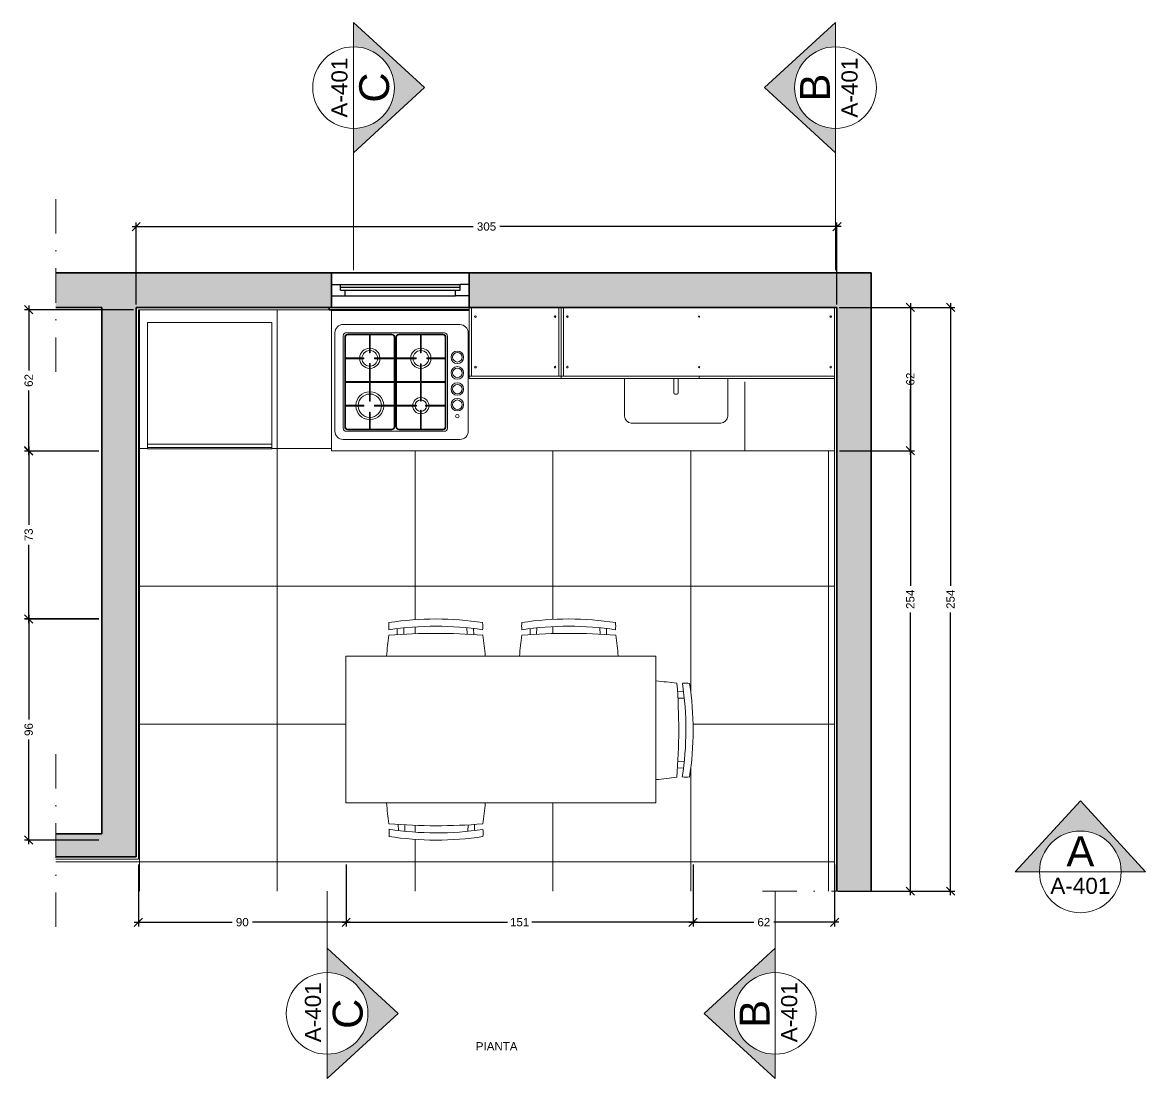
# Model space of a CAD drawing. Header units: inches. Extents: x -326 to 7826, y -681 to 1655.
# Drawn here: x 173 to 661.8, y -220.1 to 239.6 of the extents above; entities that cross this region are included whole.
import ezdxf
from ezdxf.enums import TextEntityAlignment as Align

# ---------------------------------------------------------------- set-up
doc = ezdxf.new("R2010")
doc.units = ezdxf.units.IN
doc.header["$MEASUREMENT"] = 0
doc.linetypes.add('CENTERX2', pattern=[4, 2.5, -0.5, 0.5, -0.5])
doc.linetypes.add('DASHDOT', pattern=[1, 0.5, -0.25, 0, -0.25])
for name, color, linetype, lineweight in [('A-ANNO-DIMS', 3, 'Continuous', 9), ('A-ANNO-SYMB', 3, 'Continuous', 18), ('A-ELEV-MBE2', 4, 'Continuous', 25), ('A-FURN', 8, 'Continuous', 18), ('A-SECT C-MCUT', 9, 'Continuous', 20), ('A-SECT-MCUT', 2, 'Continuous', 35), ('A-WALL-STUD', 4, 'Continuous', 18)]:
    doc.layers.add(name, color=color, linetype=linetype, lineweight=lineweight)
doc.styles.add('ARIAL', font='arial.ttf')
doc.dimstyles.new('TICK_36', dxfattribs={"dimtxt": 3.6, "dimasz": 3.6, "dimexe": 1.8, "dimexo": 1.2, "dimgap": 1.8, "dimtad": 0, "dimdec": 1, "dimzin": 0, "dimdsep": 46, "dimtxsty": 'ARIAL', "dimblk": 'OBLIQUE', "dimcen": 1.8, "dimdle": 1.8, "dimclrd": 3, "dimclre": 4, "dimclrt": 3, "dimadec": 0, "dimazin": 0, "dimtfac": 1, "dimtdec": 1, "dimtmove": 1, "dimatfit": 3, "dimldrblk": 'OBLIQUE', "dimfxl": 1, "dimtfill": 1, "dimtolj": 1, "dimtzin": 0, "dimarcsym": 0})

# ---------------------------------------------------------------- blocks, each defined once
blk = doc.blocks.new('A$C7B0B1320')
h = blk.add_hatch(color=256)
h.dxf.hatch_style = 1
h.paths.add_polyline_path([(0, 17.78), (10.6, 17.78, -1), (46.17, 17.78), (56.77, 17.78), (28.38, 48.68)])
for p, q in [((0, 17.78), (28.38, 48.68)), ((56.77, 17.78), (28.38, 48.68)), ((10.6, 17.78), (0, 17.78)), ((10.6, 17.78), (46.17, 17.78)), ((46.17, 17.78), (56.77, 17.78))]:
    blk.add_line(p, q)
blk.add_circle((28.38, 17.78), 17.78)
at = {"style": 'ARIAL'}
for tag, height, p in [('A', 13, (28.17, 26.72)), ('A-301', 7, (28.83, 11.7))]:
    blk.add_attdef(tag, text='', height=height, dxfattribs=at).set_placement(p, align=Align.MIDDLE_CENTER)
blk = doc.blocks.new('_Oblique')
at = {"color": 0, "linetype": 'ByBlock', "lineweight": -2}
blk.add_line((-0.5, -0.5), (0.5, 0.5), dxfattribs=at)
blk = doc.blocks.new('*D51')
at = {"layer": 'A-ANNO-DIMS', "color": 3, "lineweight": -2, "transparency": 16777216}
for p, q in [((576.95, 117.37), (576.95, -5.7)), ((576.95, -140.37), (576.95, -17.3))]:
    blk.add_line(p, q, dxfattribs=at)
at = {"layer": 'A-ANNO-DIMS', "color": 1, "lineweight": -2, "transparency": 16777216}
for p, q in [((528.46, 115.57), (578.75, 115.57)), ((528.66, -138.57), (578.75, -138.57))]:
    blk.add_line(p, q, dxfattribs=at)
at = {"layer": 'Defpoints', "color": 0, "transparency": 16777216}
for p in [(527.26, 115.57), (527.46, -138.57), (576.95, -138.57)]:
    blk.add_point(p, dxfattribs=at)
at = {"layer": 'A-ANNO-DIMS', "color": 3, "lineweight": -2, "transparency": 16777216, "xscale": 3.6, "yscale": 3.6, "zscale": 3.6}
for p, rotation in [((576.95, 115.57), 90), ((576.95, -138.57), 270)]:
    blk.add_blockref('_Oblique', p, dxfattribs=dict(at, rotation=rotation))
at = {"layer": 'A-ANNO-DIMS', "color": 3, "transparency": 16777216, "insert": (576.95, -11.5), "char_height": 3.6, "attachment_point": 5, "rotation": 90, "style": 'ARIAL', "bg_fill": 3, "box_fill_scale": 1.25, "bg_fill_color": 256, "bg_fill_true_color": 13158600, "bg_fill_transparency": 0}
blk.add_mtext('\\A1;254', dxfattribs=at)
blk = doc.blocks.new('*D52')
at = {"layer": 'A-ANNO-DIMS', "color": 3, "lineweight": -2, "transparency": 16777216}
for p, q in [((559.44, 117.37), (559.44, 88.74)), ((559.44, 51.37), (559.44, 80))]:
    blk.add_line(p, q, dxfattribs=at)
at = {"layer": 'A-ANNO-DIMS', "color": 1, "lineweight": -2, "transparency": 16777216}
for p, q in [((528.66, 115.57), (561.24, 115.57)), ((528.66, 53.17), (561.24, 53.17))]:
    blk.add_line(p, q, dxfattribs=at)
at = {"layer": 'Defpoints', "color": 0, "transparency": 16777216}
for p in [(527.46, 115.57), (527.46, 53.17), (559.44, 53.17)]:
    blk.add_point(p, dxfattribs=at)
at = {"layer": 'A-ANNO-DIMS', "color": 3, "lineweight": -2, "transparency": 16777216, "xscale": 3.6, "yscale": 3.6, "zscale": 3.6}
for p, rotation in [((559.44, 115.57), 90), ((559.44, 53.17), 270)]:
    blk.add_blockref('_Oblique', p, dxfattribs=dict(at, rotation=rotation))
at = {"layer": 'A-ANNO-DIMS', "color": 3, "transparency": 16777216, "insert": (559.44, 84.37), "char_height": 3.6, "attachment_point": 5, "rotation": 90, "style": 'ARIAL', "bg_fill": 3, "box_fill_scale": 1.25, "bg_fill_color": 256, "bg_fill_true_color": 13158600, "bg_fill_transparency": 0}
blk.add_mtext('\\A1;62', dxfattribs=at)
blk = doc.blocks.new('*D53')
at = {"layer": 'A-ANNO-DIMS', "color": 3, "lineweight": -2, "transparency": 16777216}
for p, q in [((559.44, 117.37), (559.44, -5.7)), ((559.44, -140.37), (559.44, -17.3))]:
    blk.add_line(p, q, dxfattribs=at)
at = {"layer": 'A-ANNO-DIMS', "color": 1, "lineweight": -2, "transparency": 16777216}
for p, q in [((528.66, 115.57), (561.24, 115.57)), ((528.06, -138.57), (561.24, -138.57))]:
    blk.add_line(p, q, dxfattribs=at)
at = {"layer": 'Defpoints', "color": 0, "transparency": 16777216}
for p in [(527.46, 115.57), (526.86, -138.57), (559.44, -138.57)]:
    blk.add_point(p, dxfattribs=at)
at = {"layer": 'A-ANNO-DIMS', "color": 3, "lineweight": -2, "transparency": 16777216, "xscale": 3.6, "yscale": 3.6, "zscale": 3.6}
for p, rotation in [((559.44, 115.57), 90), ((559.44, -138.57), 270)]:
    blk.add_blockref('_Oblique', p, dxfattribs=dict(at, rotation=rotation))
at = {"layer": 'A-ANNO-DIMS', "color": 3, "transparency": 16777216, "insert": (559.44, -11.5), "char_height": 3.6, "attachment_point": 5, "rotation": 90, "style": 'ARIAL', "bg_fill": 3, "box_fill_scale": 1.25, "bg_fill_color": 256, "bg_fill_true_color": 13158600, "bg_fill_transparency": 0}
blk.add_mtext('\\A1;254', dxfattribs=at)
blk = doc.blocks.new('*D54')
at = {"layer": 'A-ANNO-DIMS', "color": 1, "lineweight": -2, "transparency": 16777216}
for p, q in [((222.46, 116.77), (222.46, 152.57)), ((527.46, 116.77), (527.46, 152.57))]:
    blk.add_line(p, q, dxfattribs=at)
at = {"layer": 'A-ANNO-DIMS', "color": 3, "lineweight": -2, "transparency": 16777216}
for p, q in [((220.66, 150.77), (369.17, 150.77)), ((529.26, 150.77), (380.75, 150.77))]:
    blk.add_line(p, q, dxfattribs=at)
at = {"layer": 'Defpoints', "color": 0, "transparency": 16777216}
for p in [(527.46, 150.77), (222.46, 115.57), (527.46, 115.57)]:
    blk.add_point(p, dxfattribs=at)
at = {"layer": 'A-ANNO-DIMS', "color": 3, "lineweight": -2, "transparency": 16777216, "xscale": 3.6, "yscale": 3.6, "zscale": 3.6, "rotation": 180}
blk.add_blockref('_Oblique', (222.46, 150.77), dxfattribs=at)
at = {"layer": 'A-ANNO-DIMS', "color": 3, "lineweight": -2, "transparency": 16777216, "xscale": 3.6, "yscale": 3.6, "zscale": 3.6}
blk.add_blockref('_Oblique', (527.46, 150.77), dxfattribs=at)
at = {"layer": 'A-ANNO-DIMS', "color": 3, "transparency": 16777216, "insert": (374.96, 150.77), "char_height": 3.6, "attachment_point": 5, "style": 'ARIAL', "bg_fill": 3, "box_fill_scale": 1.25, "bg_fill_color": 256, "bg_fill_true_color": 13158600, "bg_fill_transparency": 0}
blk.add_mtext('\\A1;305', dxfattribs=at)
blk = doc.blocks.new('*D57')
at = {"layer": 'A-ANNO-DIMS', "color": 1, "lineweight": -2, "transparency": 16777216}
for p, q in [((221.26, 114.57), (173.89, 114.57)), ((206.26, 52.97), (173.89, 52.97))]:
    blk.add_line(p, q, dxfattribs=at)
at = {"layer": 'A-ANNO-DIMS', "color": 3, "lineweight": -2, "transparency": 16777216}
for p, q in [((175.69, 116.37), (175.69, 88.14)), ((175.69, 51.17), (175.69, 79.4))]:
    blk.add_line(p, q, dxfattribs=at)
at = {"layer": 'Defpoints', "color": 0, "transparency": 16777216}
for p in [(222.46, 114.57), (175.69, 52.97), (207.46, 52.97)]:
    blk.add_point(p, dxfattribs=at)
at = {"layer": 'A-ANNO-DIMS', "color": 3, "lineweight": -2, "transparency": 16777216, "xscale": 3.6, "yscale": 3.6, "zscale": 3.6}
for p, rotation in [((175.69, 114.57), 90), ((175.69, 52.97), 270)]:
    blk.add_blockref('_Oblique', p, dxfattribs=dict(at, rotation=rotation))
at = {"layer": 'A-ANNO-DIMS', "color": 3, "transparency": 16777216, "insert": (175.69, 83.77), "char_height": 3.6, "attachment_point": 5, "rotation": 90, "style": 'ARIAL', "bg_fill": 3, "box_fill_scale": 1.25, "bg_fill_color": 256, "bg_fill_true_color": 13158600, "bg_fill_transparency": 0}
blk.add_mtext('\\A1;62', dxfattribs=at)
blk = doc.blocks.new('*D58')
at = {"layer": 'A-ANNO-DIMS', "color": 3, "lineweight": -2, "transparency": 16777216}
for p, q in [((175.69, 54.97), (175.69, 20.91)), ((175.69, -21.88), (175.69, 12.18))]:
    blk.add_line(p, q, dxfattribs=at)
at = {"layer": 'A-ANNO-DIMS', "color": 1, "lineweight": -2, "transparency": 16777216}
for p, q in [((176.89, 53.17), (177.49, 53.17)), ((206.26, -20.08), (173.89, -20.08))]:
    blk.add_line(p, q, dxfattribs=at)
at = {"layer": 'Defpoints', "color": 0, "transparency": 16777216}
for p in [(175.69, 53.17), (175.69, -20.08), (207.46, -20.08)]:
    blk.add_point(p, dxfattribs=at)
at = {"layer": 'A-ANNO-DIMS', "color": 3, "lineweight": -2, "transparency": 16777216, "xscale": 3.6, "yscale": 3.6, "zscale": 3.6}
for p, rotation in [((175.69, 53.17), 90), ((175.69, -20.08), 270)]:
    blk.add_blockref('_Oblique', p, dxfattribs=dict(at, rotation=rotation))
at = {"layer": 'A-ANNO-DIMS', "color": 3, "transparency": 16777216, "insert": (175.69, 16.55), "char_height": 3.6, "attachment_point": 5, "rotation": 90, "style": 'ARIAL', "bg_fill": 3, "box_fill_scale": 1.25, "bg_fill_color": 256, "bg_fill_true_color": 13158600, "bg_fill_transparency": 0}
blk.add_mtext('\\A1;73', dxfattribs=at)
blk = doc.blocks.new('*D59')
at = {"layer": 'A-ANNO-DIMS', "color": 3, "lineweight": -2, "transparency": 16777216}
for p, q in [((175.69, -18.3), (175.69, -63.84)), ((175.69, -118.14), (175.69, -72.6))]:
    blk.add_line(p, q, dxfattribs=at)
at = {"layer": 'A-ANNO-DIMS', "color": 1, "lineweight": -2, "transparency": 16777216}
for p, q in [((206.2, -20.1), (173.89, -20.1)), ((206.2, -116.34), (173.89, -116.34))]:
    blk.add_line(p, q, dxfattribs=at)
at = {"layer": 'Defpoints', "color": 0, "transparency": 16777216}
for p in [(207.4, -20.1), (175.69, -116.34), (207.4, -116.34)]:
    blk.add_point(p, dxfattribs=at)
at = {"layer": 'A-ANNO-DIMS', "color": 3, "lineweight": -2, "transparency": 16777216, "xscale": 3.6, "yscale": 3.6, "zscale": 3.6}
for p, rotation in [((175.69, -20.1), 90), ((175.69, -116.34), 270)]:
    blk.add_blockref('_Oblique', p, dxfattribs=dict(at, rotation=rotation))
at = {"layer": 'A-ANNO-DIMS', "color": 3, "transparency": 16777216, "insert": (175.69, -68.22), "char_height": 3.6, "attachment_point": 5, "rotation": 90, "style": 'ARIAL', "bg_fill": 3, "box_fill_scale": 1.25, "bg_fill_color": 256, "bg_fill_true_color": 13158600, "bg_fill_transparency": 0}
blk.add_mtext('\\A1;96', dxfattribs=at)
blk = doc.blocks.new('*D60')
at = {"layer": 'A-ANNO-DIMS', "color": 1, "lineweight": -2, "transparency": 16777216}
for p, q in [((223.46, -127.03), (223.46, -153.89)), ((313.86, -127.03), (313.86, -153.89))]:
    blk.add_line(p, q, dxfattribs=at)
at = {"layer": 'A-ANNO-DIMS', "color": 3, "lineweight": -2, "transparency": 16777216}
for p, q in [((221.66, -152.09), (264.29, -152.09)), ((315.66, -152.09), (273.04, -152.09))]:
    blk.add_line(p, q, dxfattribs=at)
at = {"layer": 'Defpoints', "color": 0, "transparency": 16777216}
for p in [(223.46, -125.83), (313.86, -125.83), (313.86, -152.09)]:
    blk.add_point(p, dxfattribs=at)
at = {"layer": 'A-ANNO-DIMS', "color": 3, "lineweight": -2, "transparency": 16777216, "xscale": 3.6, "yscale": 3.6, "zscale": 3.6, "rotation": 180}
blk.add_blockref('_Oblique', (223.46, -152.09), dxfattribs=at)
at = {"layer": 'A-ANNO-DIMS', "color": 3, "lineweight": -2, "transparency": 16777216, "xscale": 3.6, "yscale": 3.6, "zscale": 3.6}
blk.add_blockref('_Oblique', (313.86, -152.09), dxfattribs=at)
at = {"layer": 'A-ANNO-DIMS', "color": 3, "transparency": 16777216, "insert": (268.66, -152.09), "char_height": 3.6, "attachment_point": 5, "style": 'ARIAL', "bg_fill": 3, "box_fill_scale": 1.25, "bg_fill_color": 256, "bg_fill_true_color": 13158600, "bg_fill_transparency": 0}
blk.add_mtext('\\A1;90', dxfattribs=at)
blk = doc.blocks.new('*D61')
at = {"layer": 'A-ANNO-DIMS', "color": 1, "lineweight": -2, "transparency": 16777216}
for p, q in [((313.86, -127.03), (313.86, -153.89)), ((464.88, -127.03), (464.88, -153.89))]:
    blk.add_line(p, q, dxfattribs=at)
at = {"layer": 'A-ANNO-DIMS', "color": 3, "lineweight": -2, "transparency": 16777216}
for p, q in [((312.06, -152.09), (384.11, -152.09)), ((466.68, -152.09), (394.63, -152.09))]:
    blk.add_line(p, q, dxfattribs=at)
at = {"layer": 'Defpoints', "color": 0, "transparency": 16777216}
for p in [(313.86, -125.83), (464.88, -125.83), (464.88, -152.09)]:
    blk.add_point(p, dxfattribs=at)
at = {"layer": 'A-ANNO-DIMS', "color": 3, "lineweight": -2, "transparency": 16777216, "xscale": 3.6, "yscale": 3.6, "zscale": 3.6, "rotation": 180}
blk.add_blockref('_Oblique', (313.86, -152.09), dxfattribs=at)
at = {"layer": 'A-ANNO-DIMS', "color": 3, "lineweight": -2, "transparency": 16777216, "xscale": 3.6, "yscale": 3.6, "zscale": 3.6}
blk.add_blockref('_Oblique', (464.88, -152.09), dxfattribs=at)
at = {"layer": 'A-ANNO-DIMS', "color": 3, "transparency": 16777216, "insert": (389.37, -152.09), "char_height": 3.6, "attachment_point": 5, "style": 'ARIAL', "bg_fill": 3, "box_fill_scale": 1.25, "bg_fill_color": 256, "bg_fill_true_color": 13158600, "bg_fill_transparency": 0}
blk.add_mtext('\\A1;151', dxfattribs=at)
blk = doc.blocks.new('*D62')
at = {"layer": 'A-ANNO-DIMS', "color": 1, "lineweight": -2, "transparency": 16777216}
for p, q in [((464.88, -127.03), (464.88, -153.89)), ((526.46, -127.03), (526.46, -153.89))]:
    blk.add_line(p, q, dxfattribs=at)
at = {"layer": 'A-ANNO-DIMS', "color": 3, "lineweight": -2, "transparency": 16777216}
for p, q in [((463.08, -152.09), (491.3, -152.09)), ((528.26, -152.09), (500.04, -152.09))]:
    blk.add_line(p, q, dxfattribs=at)
at = {"layer": 'Defpoints', "color": 0, "transparency": 16777216}
for p in [(464.88, -125.83), (526.46, -125.83), (526.46, -152.09)]:
    blk.add_point(p, dxfattribs=at)
at = {"layer": 'A-ANNO-DIMS', "color": 3, "lineweight": -2, "transparency": 16777216, "xscale": 3.6, "yscale": 3.6, "zscale": 3.6, "rotation": 180}
blk.add_blockref('_Oblique', (464.88, -152.09), dxfattribs=at)
at = {"layer": 'A-ANNO-DIMS', "color": 3, "lineweight": -2, "transparency": 16777216, "xscale": 3.6, "yscale": 3.6, "zscale": 3.6}
blk.add_blockref('_Oblique', (526.46, -152.09), dxfattribs=at)
at = {"layer": 'A-ANNO-DIMS', "color": 3, "transparency": 16777216, "insert": (495.67, -152.09), "char_height": 3.6, "attachment_point": 5, "style": 'ARIAL', "bg_fill": 3, "box_fill_scale": 1.25, "bg_fill_color": 256, "bg_fill_true_color": 13158600, "bg_fill_transparency": 0}
blk.add_mtext('\\A1;62', dxfattribs=at)

msp = doc.modelspace()

# ---------------------------------------------------------------- hatches: boundary and pattern name
at = {"layer": 'A-WALL-STUD'}
h = msp.add_hatch(color=256, dxfattribs=at)
h.dxf.hatch_style = 1
h.paths.add_polyline_path([(222.46, 115.57), (307.46, 115.57), (307.46, 130.57), (187.46, 130.57), (187.46, 115.57), (207.46, 115.57), (207.46, -113.57), (187.46, -113.57), (187.46, -123.57), (222.46, -123.57)])
h.paths.add_polyline_path([(527.46, 115.57), (527.46, -138.57), (542.46, -138.57), (542.46, 130.57), (367.46, 130.57), (367.46, 115.57), (499.16, 115.57)])

# ---------------------------------------------------------------- linework, layer by layer
at = {"layer": 'A-ANNO-SYMB'}
for p, q in [((317.12, 182.86), (317.12, 131.84)), ((526.86, 182.86), (526.86, 131.84)), ((305.58, -138.57), (305.58, -163.38)), ((500.61, -138.57), (500.61, -173.98))]:
    msp.add_line(p, q, dxfattribs=at)
at = {"layer": 'A-ELEV-MBE2', "color": 2}
for p, q in [((307.46, 125.57), (311.46, 125.57)), ((311.46, 123.07), (311.46, 125.57)), ((313.46, 120.57), (313.46, 123.07)), ((361.46, 120.57), (361.46, 123.07)), ((367.46, 125.57), (363.46, 125.57)), ((363.46, 123.07), (363.46, 125.57)), ((307.46, 120.57), (313.46, 120.57)), ((367.46, 120.57), (361.46, 120.57))]:
    msp.add_line(p, q, dxfattribs=at)
at = {"layer": 'A-ELEV-MBE2', "color": 3}
for p, q in [((311.46, 125.57), (363.46, 125.57)), ((311.46, 124.32), (363.46, 124.32)), ((311.46, 123.07), (363.46, 123.07)), ((313.46, 120.57), (361.46, 120.57))]:
    msp.add_line(p, q, dxfattribs=at)
at = {"layer": 'A-FURN'}
for p, q in [((223.46, -124.57), (223.46, 114.57)), ((307.46, 114.57), (223.46, 114.57)), ((307.46, 53.17), (307.46, 114.17)), ((307.46, 114.17), (367.46, 114.17)), ((367.46, 84.57), (367.46, 115.57)), ((367.66, 115.37), (367.66, 115.57)), ((368.46, 115.37), (367.66, 115.37)), ((368.46, 85.57), (368.46, 115.57)), ((368.46, 115.57), (368.46, 85.57)), ((406.46, 85.57), (406.46, 115.57)), ((406.46, 115.57), (406.46, 85.57)), ((406.46, 115.37), (407.26, 115.37)), ((407.26, 115.37), (407.26, 115.57)), ((407.46, 115.57), (407.46, 84.57)), ((407.66, 115.57), (407.66, 115.37)), ((407.66, 115.37), (408.46, 115.37)), ((408.46, 115.37), (408.46, 115.57)), ((408.46, 115.37), (408.46, 85.57)), ((526.46, 115.57), (526.46, 115.37)), ((527.26, 115.37), (526.46, 115.37)), ((526.46, 115.37), (526.46, 85.57)), ((527.26, 115.57), (527.26, 115.37)), ((227.46, 109.07), (281.46, 109.07)), ((227.46, 54.07), (227.46, 109.07)), ((281.46, 109.07), (281.46, 54.07)), ((312.57, 108.13), (363.4, 108.07)), ((308.98, 61.65), (308.98, 104.55)), ((312.57, 63.01), (312.57, 103.18)), ((313.94, 104.55), (356.62, 104.5)), ((333.72, 103.92), (314.6, 103.92)), ((323.98, 103.57), (314.6, 103.57)), ((324.33, 103.57), (333.72, 103.57)), ((336.83, 103.92), (355.95, 103.92)), ((336.83, 103.57), (355.95, 103.57)), ((357.98, 103.12), (357.98, 63.01)), ((366.98, 104.49), (366.98, 61.65)), ((313.23, 102.56), (313.23, 83.1)), ((313.58, 102.56), (313.58, 93.6)), ((356.97, 102.56), (356.96, 83.27)), ((357.32, 102.56), (357.31, 83.1)), ((313.58, 93.25), (313.58, 83.27)), ((326.25, 93.6), (326.25, 93.25)), ((335.08, 93.6), (335.08, 93.25)), ((335.46, 93.6), (335.46, 93.25)), ((335.81, 93.25), (335.81, 93.25)), ((344.3, 93.59), (344.3, 93.24)), ((346.56, 95.74), (346.21, 95.74)), ((348.98, 93.24), (348.98, 93.59)), ((346.21, 91.06), (346.56, 91.06)), ((323.98, 83.27), (313.58, 83.27)), ((334.73, 83.27), (324.33, 83.27)), ((346.21, 83.27), (335.81, 83.27)), ((356.96, 83.27), (346.56, 83.27)), ((407.46, 85.57), (367.46, 85.57)), ((407.46, 84.57), (367.46, 84.57)), ((407.46, 85.57), (526.46, 85.57)), ((407.46, 84.57), (526.46, 84.57)), ((434.96, 84.57), (434.96, 68.17)), ((456.45, 78.35), (456.45, 84.57)), ((458.45, 84.57), (458.45, 78.35)), ((467.46, 84.57), (467.46, 85.57)), ((479.96, 84.57), (479.96, 68.17)), ((487.46, 53.17), (487.46, 83.17)), ((526.46, 85.57), (526.46, 84.57)), ((526.46, 53.17), (526.46, 84.57)), ((313.23, 63.64), (313.23, 83.1)), ((323.98, 82.92), (313.58, 82.92)), ((313.58, 72.95), (313.58, 82.92)), ((334.73, 82.92), (324.33, 82.92)), ((346.21, 82.92), (335.81, 82.92)), ((356.96, 82.92), (346.56, 82.92)), ((356.97, 73.07), (356.96, 82.92)), ((357.32, 63.64), (357.31, 83.1)), ((346.57, 74.7), (346.22, 74.7)), ((457.95, 77.85), (456.95, 77.85)), ((313.58, 63.64), (313.58, 72.6)), ((335.08, 72.6), (335.08, 72.25)), ((335.46, 72.6), (335.46, 72.25)), ((346.22, 70.84), (346.57, 70.84)), ((356.97, 63.64), (356.97, 72.6)), ((476.96, 65.17), (437.96, 65.17)), ((356.61, 61.65), (313.93, 61.65)), ((227.46, 56.07), (281.46, 56.07)), ((227.46, 54.51), (281.46, 54.51)), ((281.46, 54.07), (227.46, 54.07)), ((363.4, 58.06), (312.57, 58.06)), ((487.46, 53.17), (307.46, 53.17)), ((487.46, 53.17), (526.46, 53.17)), ((526.46, -138.57), (526.46, 53.17)), ((336.14, -24.25), (336.07, -26.86)), ((339, -23.91), (338.92, -26.7)), ((366.53, -26.72), (366.45, -23.91)), ((369.39, -26.87), (369.3, -24.25)), ((393.99, -24.25), (393.92, -26.86)), ((396.86, -23.91), (396.78, -26.7)), ((424.38, -26.72), (424.3, -23.91)), ((427.24, -26.87), (427.15, -24.25)), ((460.71, -51.74), (458.1, -51.66)), ((461.06, -54.6), (458.27, -54.52)), ((458.24, -82.12), (461.05, -82.04)), ((458.09, -84.98), (460.72, -84.89)), ((313.72, -100.18), (334.28, -100.18)), ((334.28, -100.18), (448.72, -100.18)), ((336.49, -109.54), (336.58, -112.17)), ((339.34, -109.69), (339.42, -112.51)), ((366.87, -112.51), (366.95, -109.72)), ((369.73, -112.16), (369.8, -109.55)), ((223.46, -124.57), (187.46, -124.57))]:
    msp.add_line(p, q, dxfattribs=at)
at = {"layer": 'A-FURN', "lineweight": 0, "ltscale": 500}
for p, q in [((313.72, -100.18), (313.72, -36.24)), ((313.72, -36.24), (448.72, -36.24)), ((313.72, -100.18), (313.72, -36.24)), ((313.72, -36.24), (448.72, -36.24)), ((448.72, -36.24), (448.72, -100.18)), ((448.72, -100.18), (448.72, -36.24)), ((448.72, -36.24), (448.72, -100.18)), ((448.72, -100.18), (448.72, -36.24)), ((448.72, -100.18), (448.72, -100.18)), ((448.72, -100.18), (448.72, -100.18))]:
    msp.add_line(p, q, dxfattribs=at)
at = {"layer": 'A-FURN'}
for points in [[(323.98, 103.57), (323.98, 95.78)], [(324.33, 103.57), (324.33, 103.57), (324.33, 95.78)], [(346.21, 103.57), (346.21, 103.57), (346.21, 95.74)], [(346.56, 103.57), (346.56, 95.74)], [(334.73, 102.56), (334.73, 93.6)], [(335.08, 102.56), (335.08, 93.6)], [(335.46, 102.56), (335.46, 93.6)], [(335.81, 102.56), (335.81, 93.59)], [(313.58, 93.6), (321.57, 93.6)], [(313.58, 93.25), (321.57, 93.25)], [(321.57, 93.6), (321.57, 93.25)], [(323.98, 95.78), (324.33, 95.78)], [(326.25, 93.6), (334.73, 93.6)], [(326.25, 93.25), (334.73, 93.25)], [(334.73, 93.25), (334.73, 83.27)], [(335.08, 93.25), (335.08, 83.27)], [(335.46, 93.25), (335.46, 83.27)], [(335.46, 93.25), (335.46, 93.25)], [(335.81, 93.59), (344.3, 93.59)], [(335.81, 93.24), (335.81, 83.27)], [(335.81, 93.24), (344.29, 93.24)], [(348.97, 93.59), (356.96, 93.59)], [(348.98, 93.24), (356.96, 93.24)], [(323.98, 91.1), (323.98, 83.27)], [(323.98, 91.1), (324.33, 91.1)], [(324.33, 91.1), (324.33, 83.27)], [(346.21, 91.06), (346.21, 83.27)], [(346.56, 91.06), (346.56, 83.27)], [(335.08, 83.27), (335.08, 72.6)], [(335.46, 83.27), (335.46, 72.6)], [(323.98, 82.92), (323.98, 74.7)], [(324.33, 82.92), (324.33, 74.7)], [(334.73, 82.92), (334.73, 72.95)], [(335.81, 82.92), (335.81, 72.95)], [(346.21, 82.92), (346.22, 74.7)], [(346.56, 82.92), (346.57, 74.7)], [(324.33, 74.7), (323.98, 74.7)], [(313.58, 72.95), (321.58, 72.95)], [(313.58, 72.6), (321.57, 72.6)], [(321.58, 72.95), (321.58, 72.6)], [(323.98, 70.02), (323.98, 62.62)], [(324.33, 70.02), (323.98, 70.02)], [(324.33, 70.02), (324.33, 62.62)], [(326.25, 72.95), (334.73, 72.95)], [(326.25, 72.95), (326.26, 72.6)], [(326.26, 72.6), (334.73, 72.6)], [(335.46, 72.25), (335.46, 72.25)], [(335.81, 72.95), (344.46, 72.95)], [(335.81, 72.6), (344.46, 72.6)], [(344.46, 72.95), (344.46, 72.6)], [(346.22, 70.84), (346.22, 62.62)], [(346.57, 70.84), (346.57, 62.62)], [(348.39, 72.95), (356.97, 72.95)], [(348.39, 72.95), (348.4, 72.6)], [(348.4, 72.6), (356.97, 72.6)]]:
    msp.add_lwpolyline(points, dxfattribs=at)
for points in [[(335.08, 72.25), (335.08, 63.64, -0.414214), (333.72, 62.27), (314.6, 62.27, -0.414214), (313.23, 63.64)], [(334.73, 72.6), (334.73, 63.64, -0.414214), (333.72, 62.62), (324.33, 62.62)], [(335.46, 72.25), (335.47, 63.64, 0.414214), (336.83, 62.27), (355.95, 62.27, 0.414214), (357.32, 63.64)], [(335.81, 72.6), (335.82, 63.64, 0.414214), (336.83, 62.62), (346.22, 62.62)], [(323.98, 62.62), (314.6, 62.62, -0.414214), (313.58, 63.64)], [(346.57, 62.62), (355.95, 62.62, 0.414214), (356.97, 63.64)]]:
    msp.add_lwpolyline(points, format="xyb", dxfattribs=at)
at = {"layer": 'A-FURN', "lineweight": 0, "ltscale": 500}
for points in [[(313.72, -36.24), (313.72, -100.18)], [(448.72, -36.24), (313.72, -36.24)], [(337.99, -36.24), (313.72, -36.24)]]:
    msp.add_lwpolyline(points, dxfattribs=at)
at = {"layer": 'A-FURN'}
for centre, radius in [((370.15, 111.57), 0.363), ((404.78, 111.57), 0.363), ((410.15, 111.57), 0.363), ((467.46, 111.57), 0.244), ((467.46, 111.57), 0.1), ((524.78, 111.57), 0.363), ((362.26, 93.84), 2.73), ((362.26, 93.84), 2.05), ((362.26, 87.04), 2.73), ((362.26, 87.04), 2.05), ((370.15, 89.57), 0.363), ((404.78, 89.57), 0.363), ((410.15, 89.57), 0.363), ((467.46, 89.57), 0.244), ((467.46, 89.57), 0.1), ((524.78, 89.57), 0.363), ((362.26, 80.02), 2.73), ((362.26, 80.02), 2.05), ((362.26, 73.22), 2.73), ((362.26, 73.22), 2.05), ((362.26, 68.24), 0.775)]:
    msp.add_circle(centre, radius, dxfattribs=at)
for centre, radius, start, end in [((312.57, 104.55), 3.58, 89.9293, 180), ((363.4, 104.49), 3.58, 0, 89.9293), ((313.93, 103.18), 1.37, 89.9167, 180), ((314.6, 102.56), 1.37, 90, 180), ((314.6, 102.56), 1.02, 90, 180), ((333.72, 102.56), 1.37, 0, 90), ((333.72, 102.56), 1.02, 0, 90), ((336.83, 102.56), 1.37, 90, 180), ((336.83, 102.56), 1.02, 90, 180), ((355.95, 102.56), 1.37, 0, 90), ((355.95, 102.56), 1.02, 0, 90), ((356.59, 103.11), 1.39, 0.4204, 88.9145), ((324.16, 93.42), 4.41, 92.2692, 177.6689), ((324.16, 93.42), 4.41, 2.3338, 87.7252), ((346.38, 93.4), 4.41, 92.1063, 177.5712), ((346.38, 93.4), 4.41, 2.4316, 87.5563), ((324.16, 93.42), 4.41, 182.2129, 267.7187), ((324.16, 93.42), 3.41, 92.9361, 176.9852), ((324.16, 93.42), 3.41, 182.8611, 267.0519), ((324.16, 93.42), 3.41, 3.0175, 87.0602), ((324.16, 93.42), 3.41, 272.9277, 357.1416), ((324.16, 93.42), 4.41, 272.2627, 357.7898), ((346.38, 93.4), 4.41, 182.1212, 267.882), ((346.38, 93.4), 3.41, 92.8213, 176.7555), ((346.38, 93.4), 3.41, 182.6314, 267.1601), ((346.38, 93.4), 3.41, 3.2472, 86.9454), ((346.38, 93.4), 3.41, 273.0359, 357.3713), ((346.38, 93.4), 4.41, 272.432, 357.8815), ((324.16, 72.78), 6.08, 91.6461, 178.3526), ((324.16, 72.78), 6.08, 1.6516, 88.3456), ((456.95, 78.35), 0.5, 180, 270), ((457.95, 78.35), 0.5, 270, 0), ((324.16, 72.78), 5.08, 91.9717, 178.0275), ((324.16, 72.78), 5.08, 1.9767, 88.0208), ((346.39, 72.78), 3.54, 92.8519, 177.1698), ((346.39, 72.78), 2.51, 94.0114, 176.0157), ((346.39, 72.78), 3.54, 2.8506, 87.177), ((346.39, 72.78), 2.51, 4.0113, 86.0243), ((324.16, 72.78), 6.08, 181.6531, 268.3418), ((324.16, 72.78), 5.08, 181.9784, 268.0162), ((324.16, 72.78), 5.08, 271.9671, 358.0258), ((324.16, 72.78), 6.08, 271.6423, 358.3511), ((346.39, 72.78), 3.54, 182.8447, 267.1775), ((346.39, 72.78), 2.51, 184.0029, 266.025), ((346.39, 72.78), 2.51, 274.0122, 356.0241), ((346.39, 72.78), 3.54, 272.8525, 357.1757), ((438.25, 68.46), 3.3, 184.9874, 265.0126), ((476.68, 68.46), 3.3, 274.9874, 355.0126), ((312.57, 61.65), 3.58, 180, 270), ((313.93, 63.01), 1.37, 180, 270.0007), ((356.61, 63.01), 1.37, 270, 0), ((363.4, 61.65), 3.58, 270, 0), ((343.2, -23.2), 10.81, 171.5154, 188.2468), ((352.78, -158.31), 135.09, 81.2198, 98.6352), ((352.78, -155.19), 135.11, 81.2205, 98.6304), ((362.53, -23.22), 10.81, 351.5154, 8.2468), ((401.05, -23.2), 10.81, 171.5154, 188.2468), ((410.63, -158.31), 135.09, 81.2198, 98.6352), ((410.63, -155.19), 135.11, 81.2205, 98.6304), ((420.39, -23.22), 10.81, 351.5154, 8.2468), ((475.64, -47.77), 144.64, 171.7935, 175.4272), ((352.64, -282.48), 256.15, 85.3501, 94.5131), ((230.3, -47.51), 144.55, 4.4723, 8.0879), ((533.5, -47.77), 144.64, 171.7935, 175.4272), ((410.5, -282.48), 256.15, 85.3501, 94.5131), ((288.15, -47.51), 144.55, 4.4723, 8.0879), ((437.19, -191.24), 144.64, 81.7935, 85.4272), ((202.48, -68.24), 256.15, 355.3501, 4.5131), ((326.65, -68.38), 135.09, 351.2198, 8.6352), ((461.76, -58.79), 10.81, 81.5154, 98.2468), ((329.78, -68.37), 135.11, 351.2205, 8.6304), ((437.45, 54.11), 144.55, 274.4723, 278.0879), ((461.75, -78.13), 10.81, 261.5154, 278.2468), ((475.58, -88.91), 144.55, 184.4723, 188.0879), ((230.23, -88.65), 144.64, 351.7935, 355.4272), ((353.23, 146.07), 256.15, 265.3501, 274.5131), ((353.09, 21.89), 135.09, 261.2198, 278.6352), ((343.34, -113.2), 10.81, 171.5154, 188.2468), ((362.68, -113.21), 10.81, 351.5154, 8.2468), ((353.09, 18.77), 135.11, 261.2205, 278.6304)]:
    msp.add_arc(centre, radius, start, end, dxfattribs=at)
at = {"layer": 'A-SECT C-MCUT', "linetype": 'DASHDOT', "ltscale": 30}
for p, q in [((187.46, 162.69), (187.46, 82.56)), ((187.46, -78.94), (187.46, -159.06)), ((495.02, -138.57), (576.95, -138.57))]:
    msp.add_line(p, q, dxfattribs=at)
at = {"layer": 'A-SECT-MCUT'}
for p, q in [((542.46, 130.57), (187.46, 130.57)), ((307.46, 115.57), (307.46, 130.57)), ((367.46, 115.57), (367.46, 130.57)), ((542.46, -138.57), (542.46, 130.57)), ((207.46, 115.57), (187.46, 115.57)), ((207.46, -113.57), (207.46, 115.57)), ((222.46, -123.57), (222.46, 115.57)), ((307.46, 115.57), (222.46, 115.57)), ((499.16, 115.57), (222.46, 115.57)), ((306.46, 115.57), (306.46, 114.57)), ((306.46, 114.57), (367.46, 114.57)), ((307.46, 115.57), (527.46, 115.57)), ((527.46, -138.57), (527.46, 115.57)), ((207.46, -113.57), (187.46, -113.57)), ((222.46, -123.57), (187.46, -123.57))]:
    msp.add_line(p, q, dxfattribs=at)
at = {"layer": 'A-WALL-STUD'}
for p, q in [((223.86, 114.57), (223.86, -138.57)), ((283.86, 114.57), (283.86, 54.17)), ((227.46, 54.17), (223.46, 54.17)), ((283.86, 54.17), (281.46, 54.17)), ((283.86, 54.17), (283.86, -5.83)), ((307.46, 54.17), (283.86, 54.17)), ((343.86, 53.17), (343.86, -5.83)), ((403.86, 53.17), (403.86, -5.83)), ((463.86, 53.17), (463.86, -5.83)), ((523.86, 53.17), (523.86, -5.83)), ((283.86, -5.83), (223.46, -5.83)), ((283.86, -5.83), (283.86, -65.83)), ((343.86, -5.83), (283.86, -5.83)), ((343.86, -5.83), (343.86, -20.37)), ((403.86, -5.83), (343.86, -5.83)), ((403.86, -5.83), (403.86, -20.25)), ((463.86, -5.83), (403.86, -5.83)), ((463.86, -5.83), (463.86, -51.8)), ((526.46, -5.83), (463.86, -5.83)), ((523.86, -5.83), (523.86, -65.83)), ((343.86, -23.52), (343.86, -26.48)), ((403.86, -23.39), (403.86, -26.42)), ((283.86, -65.83), (223.46, -65.83)), ((283.86, -65.83), (283.86, -138.57)), ((313.72, -65.83), (283.86, -65.83)), ((526.46, -65.83), (464.86, -65.83)), ((523.86, -65.83), (523.86, -138.57)), ((463.86, -84.95), (463.86, -138.57)), ((403.86, -100.18), (403.86, -138.57)), ((343.86, -109.91), (343.86, -112.88)), ((343.86, -116.02), (343.86, -138.57)), ((223.86, -125.83), (187.46, -125.83)), ((283.86, -125.83), (223.86, -125.83)), ((343.86, -125.83), (283.86, -125.83)), ((403.86, -125.83), (343.86, -125.83)), ((463.86, -125.83), (403.86, -125.83)), ((526.46, -125.83), (463.86, -125.83))]:
    msp.add_line(p, q, dxfattribs=at)

# ---------------------------------------------------------------- block references
at = {"layer": 'A-ANNO-DIMS', "linetype": 'CENTERX2', "ltscale": 5}
ref = msp.add_blockref('A$C7B0B1320', (661.82, -147.94), dxfattribs=dict(at, xscale=-1))
ref.add_attrib('A', 'A', dxfattribs={"layer": '0', "ltscale": 5, "height": 13, "style": 'ARIAL'}).set_placement((633.46, -121.22), align=Align.MIDDLE_CENTER)
ref.add_attrib('A-301', 'A-401', dxfattribs={"layer": '0', "ltscale": 5, "height": 7, "style": 'ARIAL'}).set_placement((633.43, -136.24), align=Align.MIDDLE_CENTER)
at = {"layer": 'A-ANNO-SYMB', "linetype": 'CENTERX2', "ltscale": 5}
ref = msp.add_blockref('A$C7B0B1320', (299.34, 239.62), dxfattribs=dict(at, rotation=270))
ref.add_attrib('A', 'C', dxfattribs={"layer": '0', "ltscale": 5, "height": 13, "rotation": 90, "style": 'ARIAL'}).set_placement((326.06, 211.27), align=Align.MIDDLE_CENTER)
ref.add_attrib('A-301', 'A-401', dxfattribs={"layer": '0', "ltscale": 5, "height": 7, "rotation": 90, "style": 'ARIAL'}).set_placement((310.94, 211.24), align=Align.MIDDLE_CENTER)
ref = msp.add_blockref('A$C7B0B1320', (544.65, 239.62), dxfattribs=dict(at, xscale=-1, rotation=90))
ref.add_attrib('A', 'B', dxfattribs={"layer": '0', "ltscale": 5, "height": 13, "rotation": 90, "style": 'ARIAL'}).set_placement((517.93, 211.27), align=Align.MIDDLE_CENTER)
ref.add_attrib('A-301', 'A-401', dxfattribs={"layer": '0', "ltscale": 5, "height": 7, "rotation": 90, "style": 'ARIAL'}).set_placement((532.95, 211.24), align=Align.MIDDLE_CENTER)
ref = msp.add_blockref('A$C7B0B1320', (287.8, -220.15), dxfattribs=dict(at, xscale=-1, rotation=270))
ref.add_attrib('A', 'C', dxfattribs={"layer": '0', "ltscale": 5, "height": 13, "rotation": 90, "style": 'ARIAL'}).set_placement((314.52, -191.98), align=Align.MIDDLE_CENTER)
ref.add_attrib('A-301', 'A-401', dxfattribs={"layer": '0', "ltscale": 5, "height": 7, "rotation": 90, "style": 'ARIAL'}).set_placement((299.4, -191.32), align=Align.MIDDLE_CENTER)
at = {"layer": 'A-ANNO-SYMB', "linetype": 'CENTERX2', "ltscale": 5, "rotation": 89.99999999999999}
msp.add_blockref('A$C7B0B1320', (518.39, -220.15), dxfattribs=at).add_auto_attribs({'A': 'B', 'A-301': 'A-401'})

# ---------------------------------------------------------------- texts
at = {"color": 3, "insert": (370.3, -204.31), "char_height": 3.6, "attachment_point": 1, "style": 'ARIAL'}
msp.add_mtext_dynamic_manual_height_columns('PIANTA', width=106.8652, gutter_width=12.5, heights=[0], dxfattribs=at)

# ---------------------------------------------------------------- next in the draw order: dimensions: what is measured, and where the dimension line sits
at = {"layer": 'A-ANNO-DIMS'}
dim = msp.add_linear_dim(base=(576.95, -138.57), p1=(527.26, 115.57), p2=(527.46, -138.57), angle=90, dimstyle='TICK_36', override={"dimdec": 0, "dimclre": 1}, dxfattribs=at)
dim.commit()
dim.dimension.update_dxf_attribs({"geometry": '*D51', "text_midpoint": (576.95, -11.5)})
dim = msp.add_linear_dim(base=(313.86, -152.09), p1=(223.46, -125.83), p2=(313.86, -125.83), dimstyle='TICK_36', override={"dimdec": 0, "dimclre": 1}, dxfattribs=at)
dim.commit()
dim.dimension.update_dxf_attribs({"geometry": '*D60', "text_midpoint": (268.66, -152.09)})

# ---------------------------------------------------------------- next in the draw order: dimensions: what is measured, and where the dimension line sits
dim = msp.add_linear_dim(base=(559.44, 53.17), p1=(527.46, 115.57), p2=(527.46, 53.17), angle=90, dimstyle='TICK_36', override={"dimdec": 0, "dimclre": 1}, dxfattribs=at)
dim.commit()
dim.dimension.update_dxf_attribs({"geometry": '*D52', "text_midpoint": (559.44, 84.37)})
dim = msp.add_linear_dim(base=(464.88, -152.09), p1=(313.86, -125.83), p2=(464.88, -125.83), dimstyle='TICK_36', override={"dimdec": 0, "dimclre": 1}, dxfattribs=at)
dim.commit()
dim.dimension.update_dxf_attribs({"geometry": '*D61', "text_midpoint": (389.37, -152.09)})

# ---------------------------------------------------------------- next in the draw order: dimensions: what is measured, and where the dimension line sits
dim = msp.add_linear_dim(base=(559.44, -138.57), p1=(527.46, 115.57), p2=(526.86, -138.57), angle=90, dimstyle='TICK_36', override={"dimdec": 0, "dimclre": 1}, dxfattribs=at)
dim.commit()
dim.dimension.update_dxf_attribs({"geometry": '*D53', "text_midpoint": (559.44, -11.5)})

# ---------------------------------------------------------------- next in the draw order: dimensions: what is measured, and where the dimension line sits
for base, p1, p2, picture, middle in [((527.46, 150.77), (222.46, 115.57), (527.46, 115.57), '*D54', (374.96, 150.77)), ((526.46, -152.09), (464.88, -125.83), (526.46, -125.83), '*D62', (495.67, -152.09))]:
    dim = msp.add_linear_dim(base=base, p1=p1, p2=p2, dimstyle='TICK_36', override={"dimdec": 0, "dimclre": 1}, dxfattribs=at)
    dim.commit()
    dim.dimension.update_dxf_attribs({"geometry": picture, "text_midpoint": middle})

# ---------------------------------------------------------------- next in the draw order: dimensions: what is measured, and where the dimension line sits
dim = msp.add_linear_dim(base=(175.69, 52.97), p1=(222.46, 114.57), p2=(207.46, 52.97), angle=90, dimstyle='TICK_36', override={"dimdec": 0, "dimclre": 1}, dxfattribs=at)
dim.commit()
dim.dimension.update_dxf_attribs({"geometry": '*D57', "text_midpoint": (175.69, 83.77)})

# ---------------------------------------------------------------- next in the draw order: dimensions: what is measured, and where the dimension line sits
dim = msp.add_linear_dim(base=(175.69, -20.08), p1=(175.69, 53.17), p2=(207.46, -20.08), angle=90, dimstyle='TICK_36', override={"dimdec": 0, "dimclre": 1}, dxfattribs=at)
dim.commit()
dim.dimension.update_dxf_attribs({"geometry": '*D58', "text_midpoint": (175.69, 16.55)})

# ---------------------------------------------------------------- next in the draw order: dimensions: what is measured, and where the dimension line sits
dim = msp.add_linear_dim(base=(175.69, -116.34), p1=(207.4, -20.1), p2=(207.4, -116.34), angle=90, dimstyle='TICK_36', override={"dimdec": 0, "dimclre": 1}, dxfattribs=at)
dim.commit()
dim.dimension.update_dxf_attribs({"geometry": '*D59', "text_midpoint": (175.69, -68.22)})

doc.saveas('drawing.dxf')
